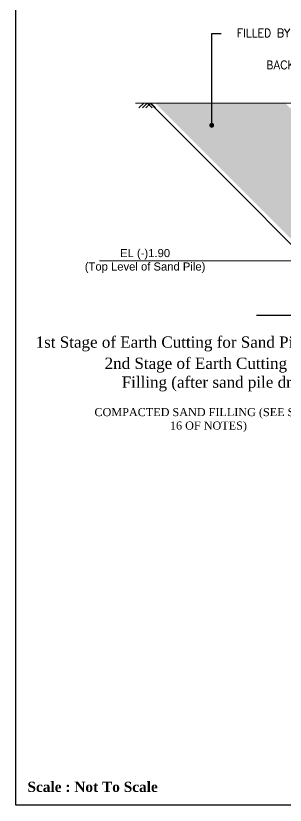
# Model space of a CAD drawing. Extents: x -358915 to 1258323, y -1667244 to -305611.
# Drawn here: x 1020635 to 1029005, y -1518494 to -1494016 of the extents above; entities that cross this region are included whole.
import ezdxf

# ---------------------------------------------------------------- set-up
doc = ezdxf.new("R2010")
doc.units = 0
doc.header["$LTSCALE"] = 300
doc.header["$MEASUREMENT"] = 0
doc.layers.add('Dim', color=7, linetype='CONTINUOUS', lineweight=9)
doc.layers.add('HATCH', color=252, linetype='CONTINUOUS', lineweight=5)
doc.layers.add('LINE', color=7, linetype='CONTINUOUS')
doc.layers.add('TEXT', color=10, linetype='CONTINUOUS')
doc.styles.add('Arial', font='arial.ttf')
doc.styles.add('BIG', font='ROMANT.SHX')
doc.dimstyles.new('dim_70', dxfattribs={"dimtxt": 140, "dimasz": 140, "dimexe": 70, "dimexo": 40, "dimgap": 50, "dimtad": 1, "dimdec": 0, "dimzin": 0, "dimdsep": 46, "dimtxsty": 'Arial', "dimcen": 0.09, "dimclrd": 5, "dimclre": 5, "dimclrt": 7, "dimadec": 0, "dimazin": 0, "dimtfac": 1, "dimtdec": 0, "dimtmove": 0, "dimatfit": 3, "dimfxl": 1, "dimtolj": 1, "dimtzin": 0, "dimarcsym": 0})

msp = doc.modelspace()

# ---------------------------------------------------------------- hatches: boundary and pattern name
at = {"layer": 'LINE', "lineweight": 9, "ltscale": 50}
h = msp.add_hatch(dxfattribs=at)
h.set_pattern_fill('AR-SAND', color=0, scale=80, style=0)
h.set_pattern_definition([(37.5, (-4866.36, -13804.19), (-5.039469, 154.1459015), [0, -121.6, 0, -136, 0, -130]), (7.5, (-4866.36, -13804.19), (141.582136, 225.771685), [0, -65.6, 0, -109.6, 0, -42]), (327.5, (-4964.76, -13804.19), (249.131349, 0.452724), [0, -40, 0, -144, 0, -188]), (317.5, (-4964.76, -13804.19), (240.490128, 70.214045), [0, -20, 0, -94.4, 0, -108])])
h.paths.add_polyline_path([(1024972.3, -1496723.1), (1029005.8, -1496723.1), (1034506.2, -1502223.5), (1034506.2, -1502757.4), (1033602.7, -1502757.4), (1033602.7, -1501615.3), (1029879.8, -1501630.5)])
h.paths.add_polyline_path([(1029879.8, -1501630.5), (1033602.7, -1501615.3), (1033602.7, -1502757.4), (1031006.7, -1502757.4)], flags=17)
h.paths.add_polyline_path([(1034583.1, -1502768.2), (1034335.9, -1502768.2), (1034335.9, -1502428.5), (1034583.1, -1502428.5)])
h.paths.add_polyline_path([(1030569.5, -1498795.5), (1030209.7, -1498442.9), (1030498.1, -1498148.5), (1030858, -1498501.2)], flags=16)

# ---------------------------------------------------------------- linework, layer by layer
at = {"layer": 'Dim', "ltscale": 500}
msp.add_line((1029446.7, -1501615.3), (1023240.6, -1501615.3, 0), dxfattribs=at)
at = {"layer": 'HATCH', "color": 5, "ltscale": 50}
msp.add_lwpolyline([(1037206.4, -1496723.1), (1024356.5, -1496723.1)], dxfattribs=at)
at = {"layer": 'HATCH', "color": 8, "lineweight": 15}
for points in [[(1024609.3, -1496723.1), (1024459.5, -1496872.9)], [(1024719.6, -1496723.1), (1024569.8, -1496872.9)], [(1024829.9, -1496723.1), (1024680.1, -1496872.9)], [(1024719.6, -1496723.1), (1024869.4, -1496872.9)], [(1024829.9, -1496723.1), (1024979.7, -1496872.9)]]:
    msp.add_lwpolyline(points, dxfattribs=at)
at = {"layer": 'LINE', "color": 3, "ltscale": 0.5}
msp.add_line((1031563.4, -1503314.2), (1028117.7, -1503314.2), dxfattribs=at)
at = {"layer": 'LINE'}
msp.add_lwpolyline([(1078435.6, -1518494.1), (1020634.8, -1518494.1), (1020634.8, -1477620.6), (1078435.6, -1477620.6)], close=True, dxfattribs=at)
msp.add_lwpolyline([(1024811.2, -1496723.1), (1032002.3, -1503914.2)], dxfattribs=at)

# ---------------------------------------------------------------- texts
at = {"layer": 'LINE', "attachment_point": 8, "style": 'BIG'}
for s, insert, char_height, width in [('\\pxqc;FILLED BY LOCAL EARTH', (1029527.4, -1494674.5), 250, 11058.005), ('\\pxqc;\\P{\\fArial Narrow|b0|i0|c0|p34;\\H1.1111x;\\C7;BACK FILLINGS (SEE SL NO. 17 OF NOTES)}', (1031722.7, -1495762.5), 250, 11058.005), ('{\\fTimes New Roman|b0|i0|c0|p18;1st Stage of Earth Cutting for Sand Pile Drive}', (1026112.4, -1504423.9), 350, 31814.626), ('{\\fTimes New Roman|b0|i0|c0|p18;2nd Stage of Earth Cutting for Sand Filling (after sand pile driving)}', (1027198.3, -1505664.5), 350, 8510.082), ('{\\fTimes New Roman|b0|i0|c0|p18;COMPACTED SAND FILLING (SEE SL NO 16 OF NOTES)}', (1026619.8, -1506927.5), 250, 7479.81)]:
    msp.add_mtext(s, dxfattribs=dict(at, insert=insert, char_height=char_height, width=width))
at = {"layer": 'TEXT', "color": 6, "insert": (1024651.9, -1501619.7, 0), "char_height": 250, "width": 4868.751, "attachment_point": 5, "style": 'Arial'}
msp.add_mtext('{\\C7;EL (-)1.90\\P(Top Level of Sand Pile)}', dxfattribs=at)
at = {"layer": 'TEXT', "color": 0, "linetype": 'ByBlock', "insert": (1020997.7, -1517766.6), "char_height": 315.424, "width": 16417.702, "attachment_point": 1, "style": 'Arial'}
msp.add_mtext('{\\fTimes New Roman|b1|i0|c0|p18;Scale : Not To Scale}', dxfattribs=at)

# ---------------------------------------------------------------- leaders
at = {"layer": 'HATCH', "color": 5, "ltscale": 50}
msp.add_leader([(1026721.8, -1497411.2), (1026721.8, -1494563.8), (1027012.1, -1494563.8)], dimstyle='dim_70', override={"dimasz": 150, "dimtad": 0, "dimldrblk": 'Dot'}, dxfattribs=at)

doc.saveas('drawing.dxf')
